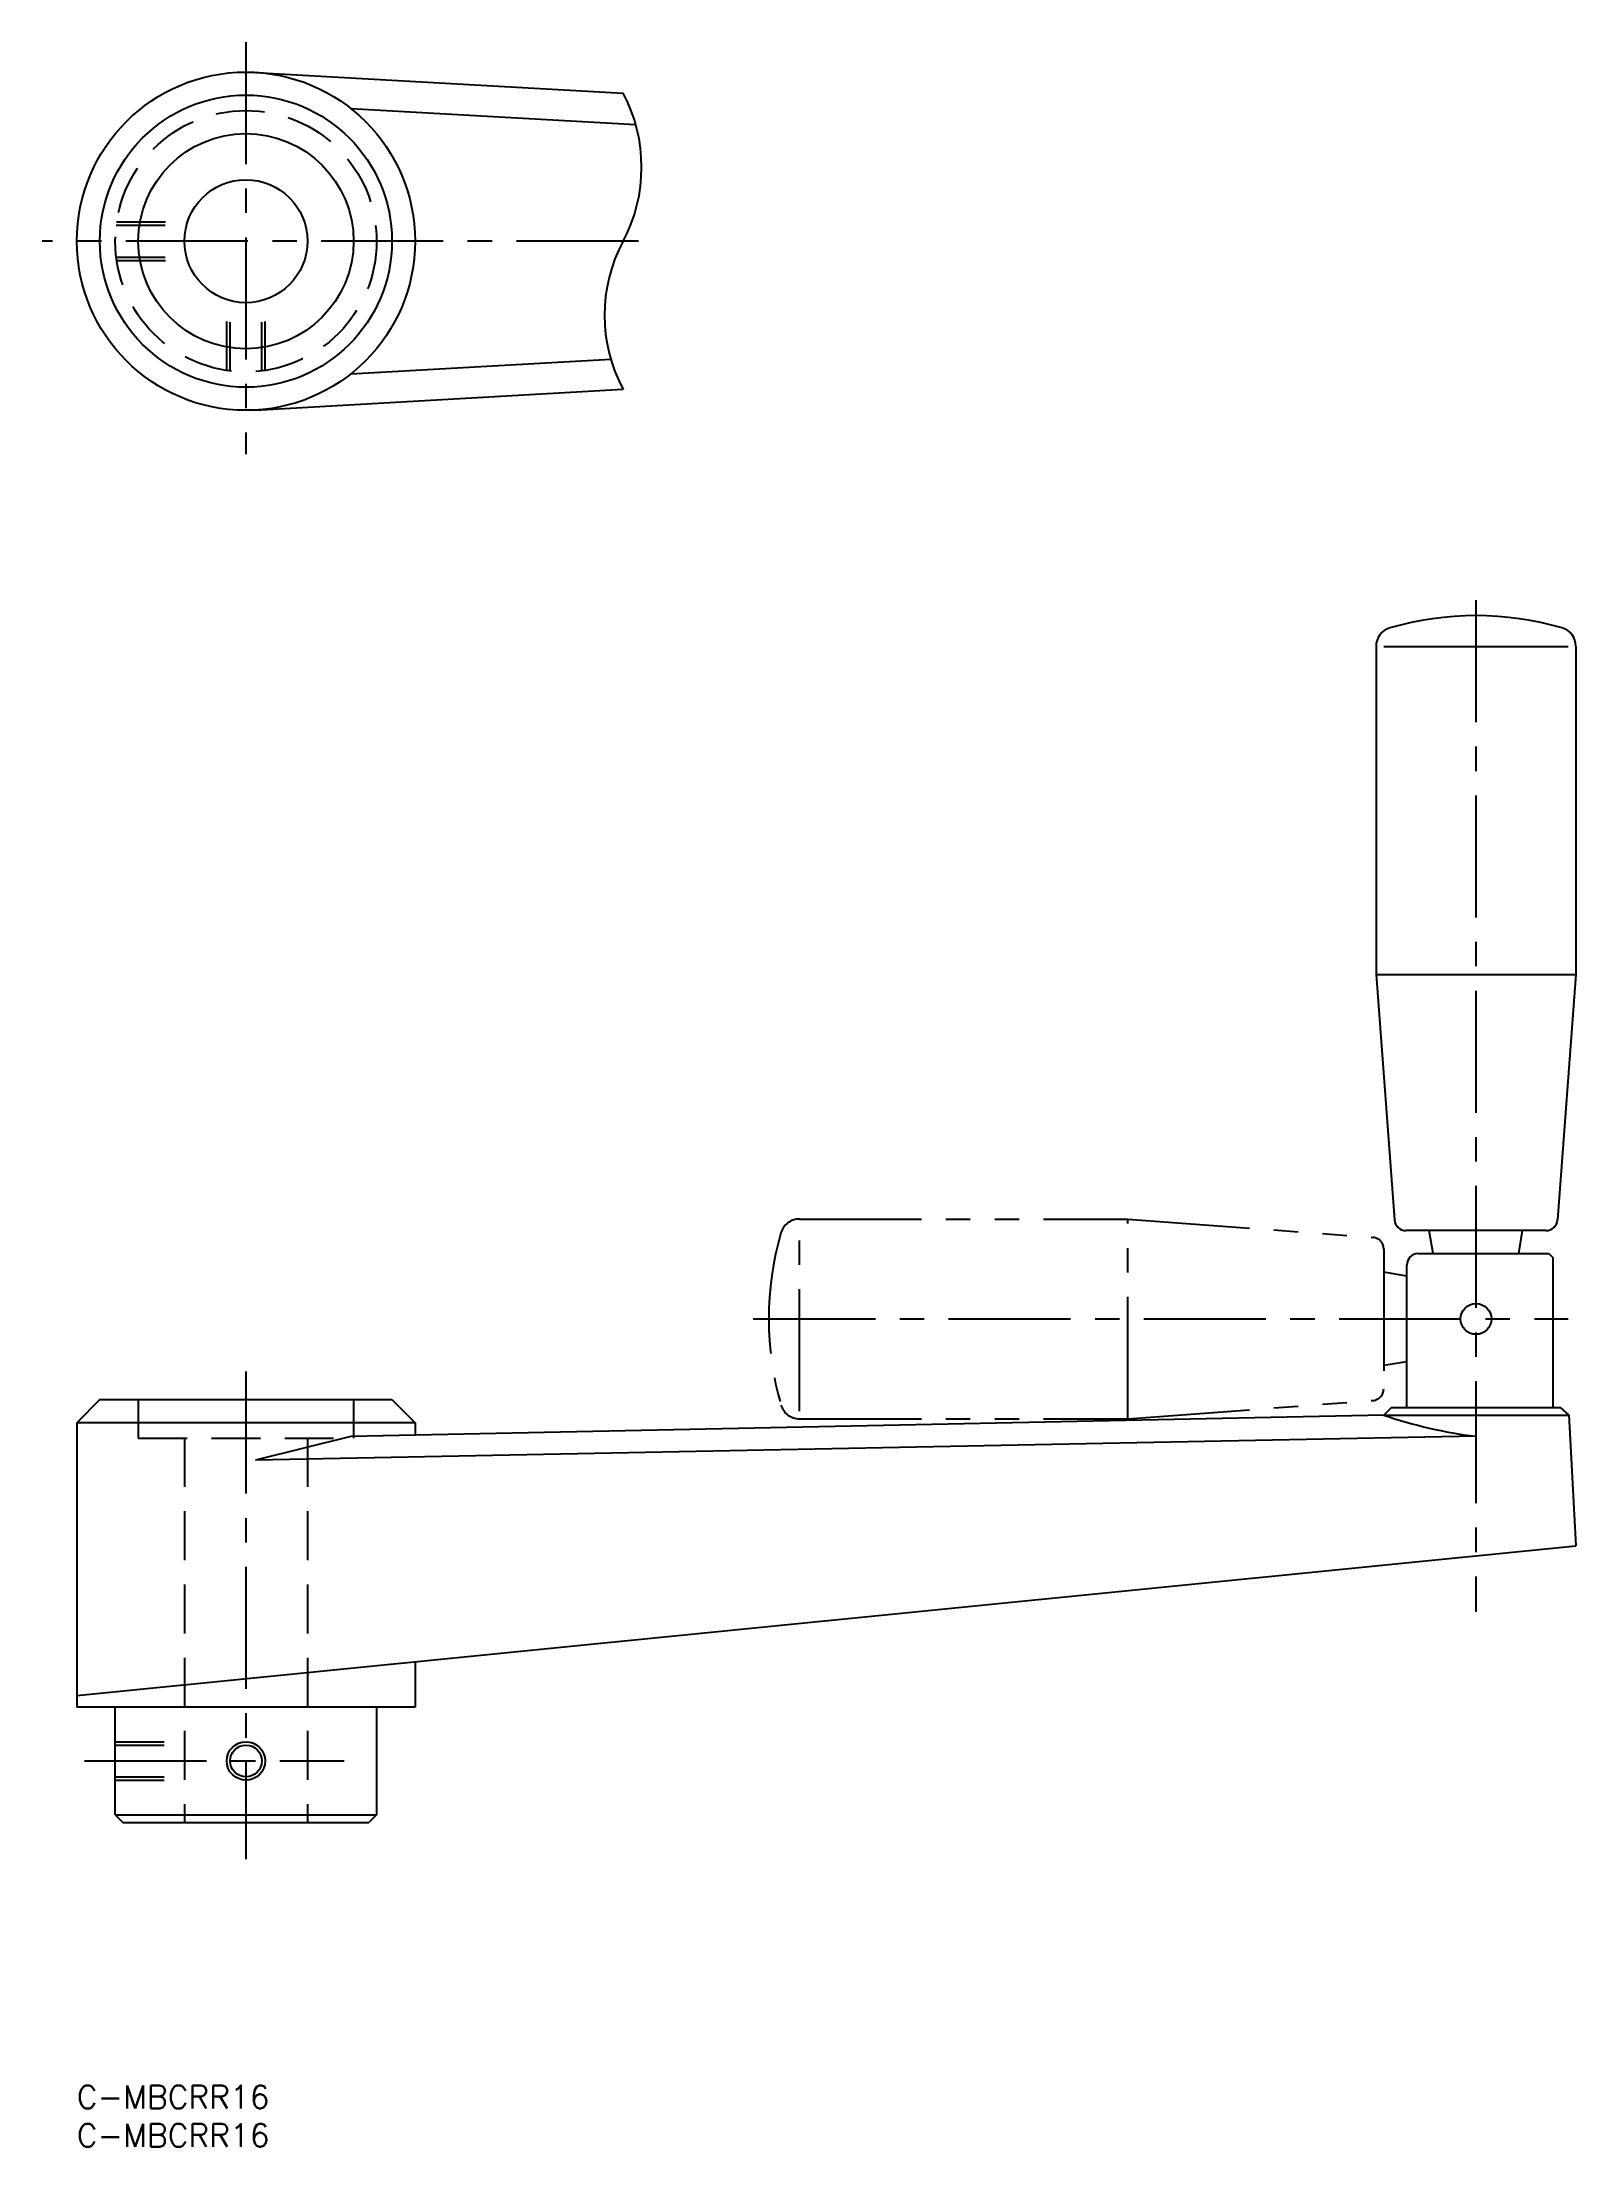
# Model space of a CAD drawing. Extents: x -5 to 195, y -8 to 266.
import ezdxf
from ezdxf.enums import TextEntityAlignment as Align

# ---------------------------------------------------------------- set-up
doc = ezdxf.new("R2010")
doc.units = 0
doc.header["$LTSCALE"] = 0.5
for name, pattern in [('CENTER', [50.8, 31.75, -6.35, 6.35, -6.35]), ('DASHED', [19.05, 12.7, -6.35]), ('PHANTOM', [63.5, 31.75, -6.35, 6.35, -6.35, 6.35, -6.35])]:
    doc.linetypes.add(name, pattern=pattern)
doc.layers.get('0').update_dxf_attribs({"linetype": 'CONTINUOUS'})
doc.layers.add('CENTER', color=1, linetype='CENTER')
doc.styles.get("Standard").update_dxf_attribs({"font": 'txt.shx', "height": 3, "bigfont": 'bigfont.shx'})

msp = doc.modelspace()

# ---------------------------------------------------------------- linework, layer by layer
at = {"color": 7, "linetype": 'CONTINUOUS'}
for p, q in [((23.24, 261.88), (71.06, 259.19)), ((35.64, 257.18), (72.7, 255.09)), ((35.64, 222.66), (69.46, 224.56)), ((23.24, 217.95), (71.06, 220.65)), ((169, 187.21), (169, 144.5)), ((170, 187.21), (194, 187.21)), ((195, 187.21), (195, 144.5)), ((169, 144.5), (171.39, 112.6)), ((169, 144.5), (195, 144.5)), ((195, 144.5), (192.61, 112.6)), ((191.11, 111.21), (172.89, 111.21)), ((176.43, 108.21), (175.93, 111.21)), ((187.57, 108.21), (188.07, 111.21)), ((174.5, 108.21), (191.5, 108.21)), ((191.5, 108.21), (192, 107.71)), ((192, 107.71), (192, 88.21)), ((173, 88.21), (173, 106.71)), ((3, 89.21), (0, 86.21)), ((3, 89.21), (41, 89.21)), ((41, 89.21), (44, 86.21)), ((171, 88.21), (170, 87.21)), ((171, 88.21), (193, 88.21)), ((194.06, 87.22), (193, 88.21)), ((44, 86.21), (0, 86.21)), ((0, 86.21), (0, 49.21)), ((170, 87.21), (35.64, 84.41)), ((44, 86.21), (44, 84.58)), ((170, 87.21), (170, 87.21)), ((170, 87.21), (194.06, 87.21)), ((194.06, 87.22), (195, 70.21)), ((182, 84.45), (23.24, 81.35)), ((35.64, 84.41), (23.24, 81.35)), ((0, 50.71), (195, 70.21)), ((44, 55.11), (44, 49.21)), ((44, 49.21), (0, 49.21)), ((5, 35.21), (5, 49.21)), ((39, 49.21), (39, 35.21)), ((5, 35.21), (6, 34.21)), ((5, 35.21), (39, 35.21)), ((6, 34.21), (38, 34.21)), ((39, 35.21), (38, 34.21))]:
    msp.add_line(p, q, dxfattribs=at)
at = {"color": 3, "linetype": 'DASHED'}
for p, q in [((5.13, 241.99), (14.27, 241.99)), ((5.18, 242.42), (14.4, 242.42)), ((5.13, 237.85), (14.27, 237.85)), ((5.18, 237.42), (14.4, 237.42)), ((19.5, 223.1), (19.5, 232.32)), ((19.93, 223.04), (19.93, 232.19)), ((24.07, 223.04), (24.07, 232.19)), ((24.5, 223.1), (24.5, 232.32)), ((8, 89.21), (8, 84.21)), ((36, 89.21), (36, 84.21)), ((8, 84.21), (36, 84.21)), ((14, 84.21), (14, 34.21)), ((30, 84.21), (30, 34.21)), ((5, 44.71), (14, 44.71)), ((5, 44.28), (14, 44.28)), ((5, 40.15), (14, 40.15)), ((5, 39.71), (14, 39.71))]:
    msp.add_line(p, q, dxfattribs=at)
at = {"color": 3, "linetype": 'PHANTOM'}
for p, q in [((94, 112.71), (136.72, 112.71)), ((136.72, 112.71), (168.62, 110.32)), ((136.72, 86.71), (136.72, 112.71)), ((94, 87.71), (94, 111.71)), ((170, 108.83), (170, 90.6)), ((173, 105.28), (170, 105.78)), ((173, 94.14), (170, 93.64)), ((136.72, 86.71), (168.62, 89.11)), ((94, 86.71), (136.72, 86.71))]:
    msp.add_line(p, q, dxfattribs=at)
at = {"color": 7, "linetype": 'CONTINUOUS'}
for centre, radius in [((22, 239.92), 22), ((22, 239.92), 19), ((22, 239.92), 14), ((22, 239.92), 8), ((182, 99.71), 2), ((22, 42.21), 2.07)]:
    msp.add_circle(centre, radius, dxfattribs=at)
at = {"color": 3, "linetype": 'DASHED'}
msp.add_circle((22, 239.92), 17, dxfattribs=at)
at = {"color": 3, "linetype": 'CONTINUOUS'}
msp.add_circle((22, 42.21), 2.5, dxfattribs=at)
for centre, start, end in [((52.99, 249.55), 331.9275, 28.0725), ((89.12, 230.28), 151.9275, 208.0725)]:
    msp.add_arc(centre, 20.48, start, end, dxfattribs=at)
at = {"color": 7, "linetype": 'CONTINUOUS'}
for centre, radius, start, end in [((171.5, 187.21), 2.5, 106.2602, 180), ((182, 151.21), 40, 73.7398, 106.2602), ((192.5, 187.21), 2.5, 0, 73.7398), ((172.89, 112.71), 1.5, 184.4672, 270), ((191.11, 112.71), 1.5, 270, 355.5328), ((174.5, 106.71), 1.5, 90, 180), ((188.82, 141.45), 57.41, 250.8622, 263.1761)]:
    msp.add_arc(centre, radius, start, end, dxfattribs=at)
at = {"color": 3, "linetype": 'PHANTOM'}
for centre, radius, start, end in [((94, 110.21), 2.5, 90, 163.7398), ((130, 99.71), 40, 163.7398, 196.2602), ((168.5, 108.83), 1.5, 0, 85.5328), ((168.5, 90.6), 1.5, 274.4672, 0), ((94, 89.21), 2.5, 196.2602, 270)]:
    msp.add_arc(centre, radius, start, end, dxfattribs=at)
at = {"layer": 'CENTER', "color": 1, "linetype": 'CENTER'}
for p, q in [((22, 265.82), (22, 212.22)), ((73.06, 239.92), (-4.51, 239.92)), ((182, 193.21), (182, 61.62)), ((88, 99.71), (194, 99.71)), ((22, 92.86), (22, 29.45)), ((1, 42.21), (34.77, 42.21))]:
    msp.add_line(p, q, dxfattribs=at)

# ---------------------------------------------------------------- texts
at = {"color": 7, "linetype": 'CONTINUOUS'}
for p in [(0, 0), (0, -5)]:
    msp.add_text('C-MBCRR16', height=3, dxfattribs=at).set_placement(p, align=Align.TOP_LEFT)

doc.saveas('drawing.dxf')
